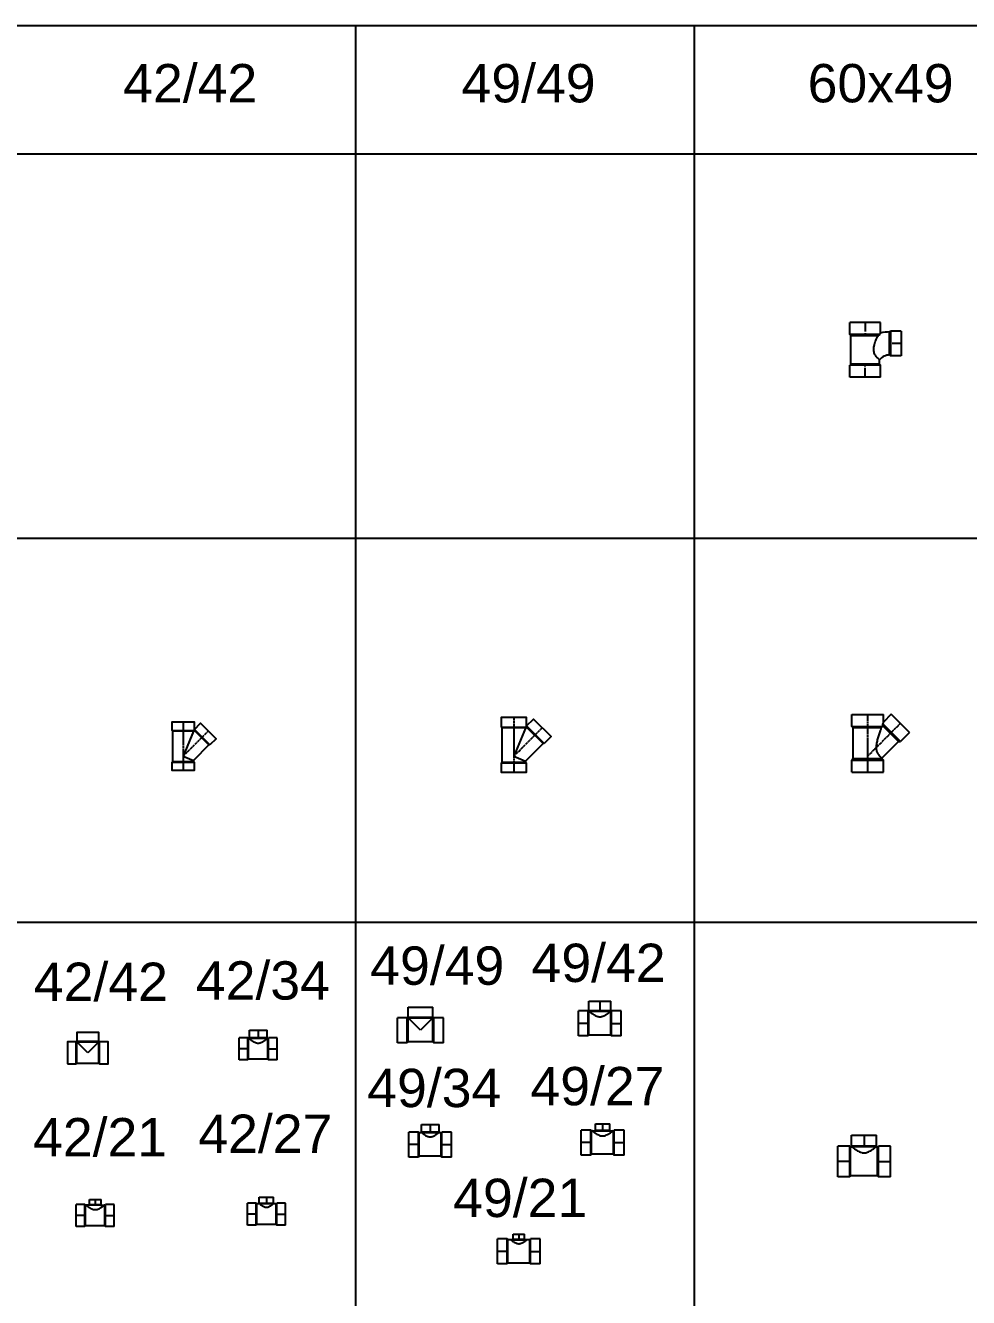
# Model space of a CAD drawing. Header units: millimetres. Extents: x 1218 to 72853, y -34712 to 16286.
# Drawn here: x 5601 to 7569, y 1019 to 3674 of the extents above; entities that cross this region are included whole.
import ezdxf
from ezdxf.enums import TextEntityAlignment as Align

# ---------------------------------------------------------------- set-up
doc = ezdxf.new("R2010")
doc.units = ezdxf.units.MM
doc.set_wipeout_variables(frame=1)
doc.linetypes.add('CENTER2', pattern=[28.575, 19.05, -3.175, 3.175, -3.175])
doc.styles.get("Standard").update_dxf_attribs({"font": 'arial.ttf'})

# ---------------------------------------------------------------- blocks, each defined once
blk = doc.blocks.new('TE CONG-D60x49 uPVC')
blk.add_wipeout([(-32, -70), (32, -70), (32, -45), (30, -43), (30, -34), (31.9, -32), (34.5, -29.6), (36.7, -28.1), (39.4, -26.6), (43, -25.2), (46.3, -24.4), (49.4, -24), (51, -24), (53, -26), (75, -26), (75, 26), (53, 26), (51, 24), (48.3, 24), (45, 23.8), (41.4, 23.4), (38.5, 23), (34.7, 22.2), (32, 21.5), (32, 44), (-32, 44), (-32, 19), (-30, 17), (-30, -43), (-32, -45)])
for p, q in [((-32, 19), (-32, 44)), ((32, 44), (-32, 44)), ((32, 21.6), (32, 44)), ((-30, 17), (-32, 19)), ((-30, -43), (-30, 17)), ((51, 24), (53, 26)), ((75, 26), (53, 26)), ((75, 26), (75, -26)), ((51, -24), (53, -26)), ((75, -26), (53, -26)), ((-30, -43), (-32, -45)), ((-32, -70), (-32, -45)), ((30, -43), (30, -34)), ((30, -43), (32, -45)), ((32, -70), (32, -45)), ((32, -70), (-32, -70))]:
    blk.add_line(p, q)
at = {"color": 8, "linetype": 'CENTER2'}
for p, q in [((0, 44), (0, 19)), ((75, 0), (53, 0)), ((0, -70), (0, -45))]:
    blk.add_line(p, q, dxfattribs=at)
at = {"color": 8}
for p, q in [((30.5, 19), (-32, 19)), ((-30, 17), (27.6, 17)), ((51, -24), (51, 24)), ((53, 26), (53, -26)), ((32, -45), (-32, -45)), ((30, -43), (-30, -43))]:
    blk.add_line(p, q, dxfattribs=at)
for radius, end in [(75, 104.6748), (27, 141.0576)]:
    blk.add_arc((51, -51), radius, 90, end)
for points, knots in [([(30, -34), (30, -34), (29.9, -34), (29.6, -33.7), (29.3, -33.5), (28.5, -32.8), (28, -32.4), (26.7, -31.3), (25.9, -30.6), (24.4, -29), (23.6, -28.1), (21.7, -25.6), (20.5, -23.7), (19.2, -20.3), (18.8, -19), (18.3, -16.6), (18.2, -15.4), (18, -12.9), (18, -11.5), (18.2, -8.6), (18.4, -7), (19, -3.4), (19.5, -1.4), (21.3, 4.3), (22.8, 7.8), (25.4, 13.1), (26.5, 15.1), (27.5, 16.8), (27.5, 16.9), (27.6, 17)], [-84.946944, -84.946944, -84.946944, -84.946944, -81.509662, -81.509662, -77.042261, -77.042261, -72.616423, -72.616423, -67.547442, -67.547442, -63.20861, -63.20861, -55.978613, -55.978613, -52.040695, -52.040695, -48.575405, -48.575405, -44.66018, -44.66018, -39.949574, -39.949574, -33.778459, -33.778459, -21.869246, -21.869246, -13.363893, -13.363893, -12.949694, -12.949694, -12.949694, -12.949694]), ([(27.6, 17), (27.6, 17), (27.6, 17), (28.6, 17.7), (29.6, 18.4), (30.5, 19)], [-6.009819, -6.009819, -6.009819, -6.009819, -5.99472, -5.99472, -1.963992, -1.963992, -1.963992, -1.963992]), ([(30.5, 19), (31, 19.8), (31.4, 20.5), (31.8, 21.2), (31.9, 21.3), (32, 21.5), (32, 21.5), (32, 21.6), (32, 21.6), (32, 21.6)], [-20.670751, -20.670751, -20.670751, -20.670751, -15.237227, -15.237227, -12.383366, -12.383366, -10.475724, -10.475724, -10.337866, -10.337866, -10.337866, -10.337866])]:
    blk.add_open_spline(points, degree=3, knots=knots, dxfattribs=at)
at = {"flags": 1}
for p in [(0, 19), (53, 0), (0, -45)]:
    blk.add_attdef('AMC', p, '', height=0.5, dxfattribs=at)
blk = doc.blocks.new('Y-D60x49 uPVC')
for p, q in [((-33, 62), (-33, 87)), ((-33, 87), (33, 87)), ((49.5, 87.7), (33, 71.2)), ((33, 71.2), (33, 87)), ((87.7, 49.5), (49.5, 87.7)), ((-30, 59), (-33, 62)), ((-30, -5), (-30, 59)), ((64.3, 30.4), (30, -3.9)), ((64.3, 30.4), (68.6, 30.4)), ((87.7, 49.5), (68.6, 30.4)), ((-30, -5), (-33, -8)), ((-33, -33), (-33, -8)), ((30, -5), (30, -3.9)), ((30, -5), (33, -8)), ((33, -33), (33, -8)), ((-33, -33), (33, -33))]:
    blk.add_line(p, q)
at = {"color": 8}
for p, q in [((-33, 62), (31.3, 62)), ((28.2, 59), (-30, 59)), ((68.6, 30.4), (31.6, 67.4)), ((64.3, 30.4), (31.7, 63.1)), ((-33, -8), (0, -8)), ((-30, -5), (0, -5)), ((0, -5), (30, -5)), ((0, -8), (33, -8))]:
    blk.add_line(p, q, dxfattribs=at)
at = {"color": 8, "linetype": 'CENTER2', "ltscale": 0.25}
blk.add_line((68.6, 68.6), (0, 0), dxfattribs=at)
blk.add_lwpolyline([(0, 87), (0, -33)], dxfattribs=at)
at = {"color": 8}
for points, knots in [([(28.2, 59), (28.1, 58.6), (27.9, 58.1), (27.5, 56.9), (27.2, 56.1), (26.6, 54.4), (26.4, 53.6), (25.7, 51.5), (25.2, 50.2), (24.3, 47.5), (23.9, 46.1), (23, 43.1), (22.5, 41.7), (21.7, 38.7), (21.3, 37.3), (20.5, 34.6), (20.2, 33.1), (19.5, 30.2), (19.2, 28.6), (18.6, 25.6), (18.4, 24), (18.1, 20.9), (18, 19.4), (18, 18)], [142.388134, 142.388134, 142.388134, 142.388134, 144.115014, 144.115014, 147.060323, 147.060323, 150.005631, 150.005631, 154.453957, 154.453957, 158.902284, 158.902284, 163.350611, 163.350611, 167.798938, 167.798938, 172.137, 172.137, 176.475062, 176.475062, 180.813125, 180.813125, 185.151187, 185.151187, 185.151187, 185.151187]), ([(18, 18), (18, 17.2), (18, 16.3), (18.2, 14.6), (18.3, 13.8), (18.6, 12.1), (18.7, 11.3), (19.2, 9.7), (19.5, 8.9), (20.1, 7.4), (20.5, 6.7), (21.2, 5.3), (21.6, 4.7), (22.5, 3.5), (22.9, 2.9), (23.7, 1.9), (24.1, 1.4), (24.9, 0.5), (25.3, 0.2), (26, -0.6), (26.4, -0.9), (27.1, -1.5), (27.4, -1.8), (28, -2.3), (28.3, -2.5), (28.7, -3), (29, -3.1), (29.3, -3.4), (29.5, -3.6), (29.8, -3.8), (29.8, -3.8), (30, -3.9), (30, -3.9), (30, -3.9)], [0, 0, 0, 0, 2.488137, 2.488137, 4.976274, 4.976274, 7.46441, 7.46441, 9.952547, 9.952547, 12.440684, 12.440684, 14.928821, 14.928821, 17.416958, 17.416958, 19.905095, 19.905095, 22.217903, 22.217903, 24.530711, 24.530711, 26.84352, 26.84352, 29.156328, 29.156328, 31.469137, 31.469137, 33.781945, 33.781945, 36.094753, 36.094753, 38.407562, 38.407562, 38.407562, 38.407562])]:
    blk.add_open_spline(points, degree=3, knots=knots, dxfattribs=at)
for points, knots in [([(31.3, 62), (30.8, 61.5), (30.3, 61), (29.3, 60), (28.7, 59.5), (28.2, 59)], [1.390476, 1.390476, 1.390476, 1.390476, 3.380641, 3.380641, 5.365782, 5.365782, 5.365782, 5.365782]), ([(33, 71.2), (33, 71.2), (32.9, 70.9), (32.5, 69.8), (32.2, 69.1), (31.8, 67.9), (31.7, 67.7), (31.6, 67.4)], [18.426771, 18.426771, 18.426771, 18.426771, 23.033464, 23.033464, 27.640157, 27.640157, 28.919199, 28.919199, 28.919199, 28.919199]), ([(31.7, 63.1), (31.7, 63.8), (31.7, 64.6), (31.6, 66), (31.6, 66.7), (31.6, 67.4)], [3.670309, 3.670309, 3.670309, 3.670309, 5.752423, 5.752423, 7.624422, 7.624422, 7.624422, 7.624422])]:
    blk.add_open_spline(points, degree=3, knots=knots)
blk.add_open_spline([(31.7, 63.1), (31.6, 62.7), (31.5, 62.4), (31.3, 62)], degree=3)
at = {"flags": 1}
for p in [(0, 62), (49.5, 49.5), (0, -8)]:
    blk.add_attdef('AMC', p, '', height=0.5, dxfattribs=at)
blk = doc.blocks.new('TE-D60x49 uPVC')
for p, q in [((-26, 33), (-26, 55)), ((-26, 55), (26, 55)), ((26, 33), (26, 55)), ((-30, 32), (-55, 32)), ((-55, -32), (-55, 32)), ((-28, 30), (-30, 32)), ((-24, 30), (-28, 30)), ((-24, 31), (-26, 33)), ((-24, 30), (-24, 31)), ((24, 31), (26, 33)), ((24, 30), (24, 31)), ((28, 30), (24, 30)), ((28, 30), (30, 32)), ((55, 32), (30, 32)), ((55, -32), (55, 32)), ((-30, -32), (-55, -32)), ((-28, -30), (-30, -32)), ((28, -30), (-28, -30)), ((28, -30), (30, -32)), ((55, -32), (30, -32))]:
    blk.add_line(p, q)
at = {"color": 8}
for p, q in [((0, 55), (0, 33)), ((-30, -32), (-30, 32)), ((-28, -30), (-28, 30)), ((-26, 33), (26, 33)), ((-24, 31), (24, 31)), ((28, -30), (28, 30)), ((30, -32), (30, 32)), ((-30, 0), (-55, 0)), ((30, 0), (55, 0))]:
    blk.add_line(p, q, dxfattribs=at)
blk.add_open_spline([(-24, 30), (-24, 30), (-24, 30), (-23.8, 29.8), (-23.7, 29.7), (-23.4, 29.5), (-23.2, 29.3), (-22.7, 28.9), (-22.4, 28.7), (-21.8, 28.2), (-21.4, 28), (-20.7, 27.4), (-20.3, 27.1), (-18.9, 26.1), (-18, 25.4), (-16.4, 24.4), (-15.9, 24), (-14.7, 23.3), (-14.1, 22.9), (-12.2, 21.7), (-10.8, 21), (-7.9, 19.6), (-6.4, 19), (-4.1, 18.4), (-3.3, 18.3), (-1.6, 18.1), (-0.8, 18), (0.8, 18), (1.6, 18.1), (3.3, 18.3), (4.1, 18.4), (6.4, 19), (7.9, 19.6), (10.8, 21), (12.2, 21.7), (14.1, 22.9), (14.7, 23.3), (15.9, 24), (16.4, 24.4), (18, 25.4), (18.9, 26.1), (20.3, 27.1), (20.7, 27.4), (21.4, 28), (21.8, 28.2), (22.4, 28.7), (22.7, 28.9), (23.2, 29.3), (23.4, 29.5), (23.7, 29.7), (23.8, 29.8), (24, 30), (24, 30), (24, 30)], degree=3, knots=[38.761789, 38.761789, 38.761789, 38.761789, 41.146132, 41.146132, 43.530475, 43.530475, 45.914818, 45.914818, 48.299161, 48.299161, 50.683504, 50.683504, 53.067847, 53.067847, 57.836533, 57.836533, 60.297414, 60.297414, 62.758294, 62.758294, 67.680056, 67.680056, 72.601817, 72.601817, 75.062698, 75.062698, 77.523578, 77.523578, 79.984459, 79.984459, 82.44534, 82.44534, 87.367101, 87.367101, 92.288863, 92.288863, 94.749743, 94.749743, 97.210624, 97.210624, 101.97931, 101.97931, 104.363653, 104.363653, 106.747996, 106.747996, 109.132339, 109.132339, 111.516682, 111.516682, 113.901025, 113.901025, 116.285368, 116.285368, 116.285368, 116.285368], dxfattribs=at)
at = {"flags": 1}
for p in [(0, 33), (-30, 0), (30, 0)]:
    blk.add_attdef('AMC', p, '', height=0.5, dxfattribs=at)
blk = doc.blocks.new('Y-D42x42 uPVC')
at = {"color": 8}
for p, q in [((-12.2, 23), (-12.2, -23)), ((-10.8, 21.6), (-10.8, -21.6)), ((0, 0), (-8.9, -21.6)), ((52.1, -21.6), (0, 0)), ((52.5, -21.6), (52.5, 21.6)), ((53.9, 23), (53.9, -23)), ((53.9, -23.4), (23.4, -53.9)), ((55.9, -23.4), (23.4, -55.9))]:
    blk.add_line(p, q, dxfattribs=at)
at = {"color": 8, "linetype": 'CENTER2', "ltscale": 0.25}
blk.add_line((0, 0), (52.3, -52.3), dxfattribs=at)
blk.add_lwpolyline([(23.4, -55.9), (23.4, -53.9), (-8.9, -21.6), (-10.8, -21.6), (-12.2, -23), (-30.2, -23), (-30.2, 23), (-12.2, 23), (-10.8, 21.6), (52.5, 21.6), (53.9, 23), (71.9, 23), (71.9, -23), (53.9, -23), (52.5, -21.6), (52.1, -21.6), (53.9, -23.4), (55.9, -23.4), (68.6, -36.1), (36.1, -68.6)], close=True)
blk.add_lwpolyline([(71.9, 0), (-30.2, 0)], dxfattribs=at)
at = {"flags": 1}
for p in [(-12.2, 0), (53.9, 0), (39.6, -39.6)]:
    blk.add_attdef('AMC', p, '', height=0.5, dxfattribs=at)
blk = doc.blocks.new('Y-D49x49 uPVC')
at = {"color": 8}
for p, q in [((-26, 60.9), (26, 60.9)), ((24.4, 59.3), (-24.4, 59.3)), ((24.4, 58.8), (0, 0)), ((26.4, 63.2), (63.2, 26.4)), ((26.4, 60.9), (60.9, 26.4)), ((0, 0), (24.4, -10.1)), ((-26, -13.8), (26, -13.8)), ((-24.4, -12.2), (24.4, -12.2))]:
    blk.add_line(p, q, dxfattribs=at)
at = {"color": 8, "linetype": 'CENTER2', "ltscale": 0.25}
blk.add_line((0, 0), (59.2, 59.2), dxfattribs=at)
blk.add_lwpolyline([(63.2, 26.4), (60.9, 26.4), (24.4, -10.1), (24.4, -12.2), (26, -13.8), (26, -34.1), (-26, -34.1), (-26, -13.8), (-24.4, -12.2), (-24.4, 59.3), (-26, 60.9), (-26, 81.2), (26, 81.2), (26, 60.9), (24.4, 59.3), (24.4, 58.8), (26.4, 60.9), (26.4, 63.2), (40.8, 77.6), (77.6, 40.8)], close=True)
blk.add_lwpolyline([(0, 81.2), (0, -34.1)], dxfattribs=at)
at = {"flags": 1}
for p in [(0, 60.9), (44.8, 44.8), (0, -13.8)]:
    blk.add_attdef('AMC', p, '', height=0.5, dxfattribs=at)
blk = doc.blocks.new('TE-D42x42 uPVC')
at = {"color": 8}
for p, q in [((-24.4375, -23), (-24.4375, 23)), ((-23, 24.4375), (23, 24.4375)), ((-23, -21.5625), (-23, 21.5625)), ((-21.5625, 23), (21.5625, 23)), ((0, 0), (-21.5625, 21.5625)), ((21.5625, 21.5625), (0, 0)), ((23, -21.5625), (23, 21.5625)), ((24.4375, -23), (24.4375, 23))]:
    blk.add_line(p, q, dxfattribs=at)
blk.add_lwpolyline([(-42.40625, -23), (-24.4375, -23), (-23, -21.5625), (23, -21.5625), (24.4375, -23), (42.40625, -23), (42.40625, 23), (24.4375, 23), (23, 21.5625), (21.5625, 21.5625), (21.5625, 23), (23, 24.4375), (23, 42.40625), (-23, 42.40625), (-23, 24.4375), (-21.5625, 23), (-21.5625, 21.5625), (-23, 21.5625), (-24.4375, 23), (-42.40625, 23)], close=True)
at = {"flags": 1}
for p in [(-24.4375, 0), (0, 24.4375), (24.4375, 0)]:
    blk.add_attdef('AMC', p, '', height=0.5, dxfattribs=at)
blk = doc.blocks.new('TE-D49x49 uPVC')
for p, q in [((-26, 47.9375), (26, 47.9375)), ((-26, 27.625), (-26, 47.9375)), ((-24.375, 26), (-26, 27.625)), ((24.375, 26), (26, 27.625)), ((26, 27.625), (26, 47.9375)), ((-47.9375, -26), (-47.9375, 26)), ((-27.625, 26), (-47.9375, 26)), ((-26, 24.375), (-27.625, 26)), ((-24.375, 24.375), (-26, 24.375)), ((-24.375, 24.375), (-24.375, 26)), ((24.375, 24.375), (24.375, 26)), ((26, 24.375), (24.375, 24.375)), ((26, 24.375), (27.625, 26)), ((47.9375, 26), (27.625, 26)), ((47.9375, -26), (47.9375, 26)), ((-27.625, -26), (-47.9375, -26)), ((-26, -24.375), (-27.625, -26)), ((26, -24.375), (-26, -24.375)), ((26, -24.375), (27.625, -26)), ((47.9375, -26), (27.625, -26))]:
    blk.add_line(p, q)
at = {"color": 8}
for p, q in [((-26, 27.625), (26, 27.625)), ((-27.625, -26), (-27.625, 26)), ((-26, -24.375), (-26, 24.375)), ((-24.375, 26), (24.375, 26)), ((0, 0), (-24.375, 24.375)), ((24.375, 24.375), (0, 0)), ((26, -24.375), (26, 24.375)), ((27.625, -26), (27.625, 26))]:
    blk.add_line(p, q, dxfattribs=at)
at = {"flags": 1}
for p in [(0, 27.625), (-27.625, 0), (27.625, 0)]:
    blk.add_attdef('AMC', p, '', height=0.5, dxfattribs=at)
blk = doc.blocks.new('TE-D42x27 uPVC')
for p, q in [((-15, 23.4), (-15, 36)), ((-15, 36), (15, 36)), ((15, 23.4), (15, 36)), ((-21.6, 23), (-39.5, 23)), ((-39.5, -23), (-39.5, 23)), ((-20.1, 21.6), (-21.6, 23)), ((-13.8, 21.6), (-20.1, 21.6)), ((-13.8, 22.2), (-15, 23.4)), ((-13.8, 21.6), (-13.8, 22.2)), ((13.8, 22.2), (15, 23.4)), ((13.8, 21.6), (13.8, 22.2)), ((20.1, 21.6), (13.8, 21.6)), ((20.1, 21.6), (21.6, 23)), ((39.5, 23), (21.6, 23)), ((39.5, -23), (39.5, 23)), ((-21.6, -23), (-39.5, -23)), ((-20.1, -21.6), (-21.6, -23)), ((20.1, -21.6), (-20.1, -21.6)), ((20.1, -21.6), (21.6, -23)), ((39.5, -23), (21.6, -23))]:
    blk.add_line(p, q)
at = {"color": 8}
for p, q in [((0, 36), (0, 23.4)), ((-21.6, 0), (-39.5, 0)), ((-21.6, -23), (-21.6, 23)), ((-20.1, -21.6), (-20.1, 21.6)), ((-15, 23.4), (15, 23.4)), ((-13.8, 22.2), (13.8, 22.2)), ((20.1, -21.6), (20.1, 21.6)), ((21.6, -23), (21.6, 23)), ((21.6, 0), (39.5, 0))]:
    blk.add_line(p, q, dxfattribs=at)
blk.add_open_spline([(-13.8, 21.6), (-13.8, 21.6), (-13.8, 21.5), (-13.7, 21.5), (-13.7, 21.4), (-13.5, 21.3), (-13.4, 21.2), (-13.1, 21), (-12.9, 20.8), (-12.6, 20.5), (-12.4, 20.4), (-11.9, 20.1), (-11.7, 19.9), (-10.9, 19.3), (-10.4, 18.9), (-9.5, 18.3), (-9.2, 18.1), (-8.5, 17.7), (-8.1, 17.5), (-7, 16.8), (-6.3, 16.4), (-4.6, 15.6), (-3.7, 15.2), (-2.3, 14.9), (-1.9, 14.8), (-0.9, 14.7), (-0.5, 14.6), (0.5, 14.6), (0.9, 14.7), (1.9, 14.8), (2.3, 14.9), (3.7, 15.2), (4.6, 15.6), (6.3, 16.4), (7, 16.8), (8.1, 17.5), (8.5, 17.7), (9.2, 18.1), (9.5, 18.3), (10.4, 18.9), (10.9, 19.3), (11.7, 19.9), (11.9, 20.1), (12.4, 20.4), (12.6, 20.5), (12.9, 20.8), (13.1, 21), (13.4, 21.2), (13.5, 21.3), (13.7, 21.4), (13.7, 21.5), (13.8, 21.5), (13.8, 21.6), (13.8, 21.6)], degree=3, knots=[38.761789, 38.761789, 38.761789, 38.761789, 41.146132, 41.146132, 43.530475, 43.530475, 45.914818, 45.914818, 48.299161, 48.299161, 50.683504, 50.683504, 53.067847, 53.067847, 57.836533, 57.836533, 60.297414, 60.297414, 62.758294, 62.758294, 67.680056, 67.680056, 72.601817, 72.601817, 75.062698, 75.062698, 77.523578, 77.523578, 79.984459, 79.984459, 82.44534, 82.44534, 87.367101, 87.367101, 92.288863, 92.288863, 94.749743, 94.749743, 97.210624, 97.210624, 101.97931, 101.97931, 104.363653, 104.363653, 106.747996, 106.747996, 109.132339, 109.132339, 111.516682, 111.516682, 113.901025, 113.901025, 116.285368, 116.285368, 116.285368, 116.285368], dxfattribs=at)
at = {"flags": 1}
for p in [(-21.6, 0), (0, 23.4), (21.6, 0)]:
    blk.add_attdef('AMC', p, '', height=0.5, dxfattribs=at)
blk = doc.blocks.new('TE-D42x34 uPVC')
for p, q in [((-18.4, 23.8), (-18.4, 39.3)), ((-18.4, 39.3), (18.4, 39.3)), ((18.4, 23.8), (18.4, 39.3)), ((-21.6, 23), (-39.5, 23)), ((-39.5, -23), (-39.5, 23)), ((-20.1, 21.6), (-21.6, 23)), ((-17, 21.6), (-20.1, 21.6)), ((-17, 22.3), (-18.4, 23.8)), ((-17, 21.6), (-17, 22.3)), ((17, 22.3), (18.4, 23.8)), ((17, 21.6), (17, 22.3)), ((20.1, 21.6), (17, 21.6)), ((20.1, 21.6), (21.6, 23)), ((39.5, 23), (21.6, 23)), ((39.5, -23), (39.5, 23)), ((-21.6, -23), (-39.5, -23)), ((-20.1, -21.6), (-21.6, -23)), ((20.1, -21.6), (-20.1, -21.6)), ((20.1, -21.6), (21.6, -23)), ((39.5, -23), (21.6, -23))]:
    blk.add_line(p, q)
at = {"color": 8}
for p, q in [((0, 39.3), (0, 23.8)), ((-21.6, 0), (-39.5, 0)), ((-21.6, -23), (-21.6, 23)), ((-20.1, -21.6), (-20.1, 21.6)), ((-18.4, 23.8), (18.4, 23.8)), ((-17, 22.3), (17, 22.3)), ((20.1, -21.6), (20.1, 21.6)), ((21.6, -23), (21.6, 23)), ((21.6, 0), (39.5, 0))]:
    blk.add_line(p, q, dxfattribs=at)
blk.add_open_spline([(-18.8, 21.6), (-18.8, 21.6), (-18.8, 21.5), (-18.6, 21.4), (-18.5, 21.4), (-18.3, 21.2), (-18.1, 21), (-17.7, 20.7), (-17.5, 20.6), (-17, 20.2), (-16.8, 20), (-16.2, 19.5), (-15.8, 19.3), (-14.8, 18.5), (-14.1, 18), (-12.9, 17.2), (-12.4, 16.9), (-11.5, 16.3), (-11, 16), (-9.6, 15.1), (-8.5, 14.5), (-6.2, 13.4), (-5, 13), (-3.2, 12.5), (-2.5, 12.4), (-1.3, 12.2), (-0.6, 12.2), (0.6, 12.2), (1.3, 12.2), (2.5, 12.4), (3.2, 12.5), (5, 13), (6.2, 13.4), (8.5, 14.5), (9.6, 15.1), (11, 16), (11.5, 16.3), (12.4, 16.9), (12.9, 17.2), (14.1, 18), (14.8, 18.5), (15.8, 19.3), (16.2, 19.5), (16.8, 20), (17, 20.2), (17.5, 20.6), (17.7, 20.7), (18.1, 21), (18.3, 21.2), (18.5, 21.4), (18.6, 21.4), (18.8, 21.5), (18.8, 21.6), (18.8, 21.6)], degree=3, knots=[38.761789, 38.761789, 38.761789, 38.761789, 41.146132, 41.146132, 43.530475, 43.530475, 45.914818, 45.914818, 48.299161, 48.299161, 50.683504, 50.683504, 53.067847, 53.067847, 57.836533, 57.836533, 60.297414, 60.297414, 62.758294, 62.758294, 67.680056, 67.680056, 72.601817, 72.601817, 75.062698, 75.062698, 77.523578, 77.523578, 79.984459, 79.984459, 82.44534, 82.44534, 87.367101, 87.367101, 92.288863, 92.288863, 94.749743, 94.749743, 97.210624, 97.210624, 101.97931, 101.97931, 104.363653, 104.363653, 106.747996, 106.747996, 109.132339, 109.132339, 111.516682, 111.516682, 113.901025, 113.901025, 116.285368, 116.285368, 116.285368, 116.285368], dxfattribs=at)
at = {"flags": 1}
for p in [(-21.6, 0), (0, 23.8), (21.6, 0)]:
    blk.add_attdef('AMC', p, '', height=0.5, dxfattribs=at)
blk = doc.blocks.new('TE-D49x34 uPVC')
for p, q in [((-18.4, 26.7), (-18.4, 42.2)), ((-18.4, 42.2), (18.4, 42.2)), ((-17, 25.3), (-18.4, 26.7)), ((17, 25.3), (18.4, 26.7)), ((18.4, 26.7), (18.4, 42.2)), ((-24.4, 26), (-44.7, 26)), ((-44.7, -26), (-44.7, 26)), ((-22.8, 24.4), (-24.4, 26)), ((-16.8, 24.4), (-22.8, 24.4)), ((-17, 24.6), (-17, 25.3)), ((22.8, 24.4), (16.8, 24.4)), ((17, 24.6), (17, 25.3)), ((22.8, 24.4), (24.4, 26)), ((44.7, 26), (24.4, 26)), ((44.7, -26), (44.7, 26)), ((-24.4, -26), (-44.7, -26)), ((-22.8, -24.4), (-24.4, -26)), ((22.8, -24.4), (-22.8, -24.4)), ((22.8, -24.4), (24.4, -26)), ((44.7, -26), (24.4, -26))]:
    blk.add_line(p, q)
at = {"color": 8}
for p, q in [((-18.4, 26.7), (18.4, 26.7)), ((0, 42.2), (0, 26.7)), ((-24.4, 0), (-44.7, 0)), ((-24.4, -26), (-24.4, 26)), ((-22.8, -24.4), (-22.8, 24.4)), ((-17, 25.3), (17, 25.3)), ((22.8, -24.4), (22.8, 24.4)), ((24.4, -26), (24.4, 26)), ((24.4, 0), (44.7, 0))]:
    blk.add_line(p, q, dxfattribs=at)
blk.add_open_spline([(-17, 24.6), (-17, 24.6), (-17, 24.5), (-16.8, 24.4), (-16.8, 24.4), (-16.5, 24.2), (-16.4, 24.1), (-16, 23.8), (-15.8, 23.7), (-15.4, 23.3), (-15.2, 23.1), (-14.6, 22.7), (-14.3, 22.5), (-13.4, 21.8), (-12.7, 21.3), (-11.6, 20.6), (-11.2, 20.3), (-10.4, 19.8), (-10, 19.5), (-8.6, 18.7), (-7.7, 18.2), (-5.6, 17.2), (-4.5, 16.8), (-2.9, 16.4), (-2.3, 16.3), (-1.2, 16.1), (-0.6, 16.1), (0.6, 16.1), (1.2, 16.1), (2.3, 16.3), (2.9, 16.4), (4.5, 16.8), (5.6, 17.2), (7.7, 18.2), (8.6, 18.7), (10, 19.5), (10.4, 19.8), (11.2, 20.3), (11.6, 20.6), (12.7, 21.3), (13.4, 21.8), (14.3, 22.5), (14.6, 22.7), (15.2, 23.1), (15.4, 23.3), (15.8, 23.7), (16, 23.8), (16.4, 24.1), (16.5, 24.2), (16.8, 24.4), (16.8, 24.4), (17, 24.5), (17, 24.6), (17, 24.6)], degree=3, knots=[38.761789, 38.761789, 38.761789, 38.761789, 41.146132, 41.146132, 43.530475, 43.530475, 45.914818, 45.914818, 48.299161, 48.299161, 50.683504, 50.683504, 53.067847, 53.067847, 57.836533, 57.836533, 60.297414, 60.297414, 62.758294, 62.758294, 67.680056, 67.680056, 72.601817, 72.601817, 75.062698, 75.062698, 77.523578, 77.523578, 79.984459, 79.984459, 82.44534, 82.44534, 87.367101, 87.367101, 92.288863, 92.288863, 94.749743, 94.749743, 97.210624, 97.210624, 101.97931, 101.97931, 104.363653, 104.363653, 106.747996, 106.747996, 109.132339, 109.132339, 111.516682, 111.516682, 113.901025, 113.901025, 116.285368, 116.285368, 116.285368, 116.285368], dxfattribs=at)
at = {"flags": 1}
for p in [(0, 26.7), (-24.4, 0), (24.4, 0)]:
    blk.add_attdef('AMC', p, '', height=0.5, dxfattribs=at)
blk = doc.blocks.new('TE-D49x42 uPVC')
for p, q in [((-23, 27), (-23, 46.5)), ((-23, 46.5), (23, 46.5)), ((-21.2, 25.3), (-23, 27)), ((21.2, 25.3), (23, 27)), ((23, 27), (23, 46.5)), ((-24.4, 26), (-44.7, 26)), ((-44.7, -26), (-44.7, 26)), ((-22.8, 24.4), (-24.4, 26)), ((-21.2, 24.4), (-22.8, 24.4)), ((-21.2, 24.4), (-21.2, 25.3)), ((21.2, 24.4), (21.2, 25.3)), ((22.8, 24.4), (21.2, 24.4)), ((22.8, 24.4), (24.4, 26)), ((44.7, 26), (24.4, 26)), ((44.7, -26), (44.7, 26)), ((-24.4, -26), (-44.7, -26)), ((-22.8, -24.4), (-24.4, -26)), ((22.8, -24.4), (-22.8, -24.4)), ((22.8, -24.4), (24.4, -26)), ((44.7, -26), (24.4, -26))]:
    blk.add_line(p, q)
at = {"color": 8}
for p, q in [((-23, 27), (23, 27)), ((0, 46.5), (0, 27)), ((-24.4, 0), (-44.7, 0)), ((-24.4, -26), (-24.4, 26)), ((-22.8, -24.4), (-22.8, 24.4)), ((-21.2, 25.3), (21.2, 25.3)), ((22.8, -24.4), (22.8, 24.4)), ((24.4, -26), (24.4, 26)), ((24.4, 0), (44.7, 0))]:
    blk.add_line(p, q, dxfattribs=at)
blk.add_open_spline([(-21.2, 24.4), (-21.2, 24.4), (-21.2, 24.3), (-21.1, 24.2), (-20.9, 24.1), (-20.7, 23.9), (-20.5, 23.8), (-20.1, 23.4), (-19.8, 23.3), (-19.3, 22.8), (-18.9, 22.6), (-18.3, 22.1), (-17.9, 21.8), (-16.8, 21), (-15.9, 20.3), (-14.6, 19.4), (-14.1, 19.1), (-13, 18.4), (-12.5, 18.1), (-10.8, 17.1), (-9.6, 16.4), (-7, 15.2), (-5.7, 14.7), (-3.6, 14.1), (-2.9, 14), (-1.4, 13.8), (-0.7, 13.8), (0.7, 13.8), (1.4, 13.8), (2.9, 14), (3.6, 14.1), (5.7, 14.7), (7, 15.2), (9.6, 16.4), (10.8, 17.1), (12.5, 18.1), (13, 18.4), (14.1, 19.1), (14.6, 19.4), (15.9, 20.3), (16.8, 21), (17.9, 21.8), (18.3, 22.1), (18.9, 22.6), (19.3, 22.8), (19.8, 23.3), (20.1, 23.4), (20.5, 23.8), (20.7, 23.9), (20.9, 24.1), (21.1, 24.2), (21.2, 24.3), (21.2, 24.4), (21.2, 24.4)], degree=3, knots=[38.761789, 38.761789, 38.761789, 38.761789, 41.146132, 41.146132, 43.530475, 43.530475, 45.914818, 45.914818, 48.299161, 48.299161, 50.683504, 50.683504, 53.067847, 53.067847, 57.836533, 57.836533, 60.297414, 60.297414, 62.758294, 62.758294, 67.680056, 67.680056, 72.601817, 72.601817, 75.062698, 75.062698, 77.523578, 77.523578, 79.984459, 79.984459, 82.44534, 82.44534, 87.367101, 87.367101, 92.288863, 92.288863, 94.749743, 94.749743, 97.210624, 97.210624, 101.97931, 101.97931, 104.363653, 104.363653, 106.747996, 106.747996, 109.132339, 109.132339, 111.516682, 111.516682, 113.901025, 113.901025, 116.285368, 116.285368, 116.285368, 116.285368], dxfattribs=at)
at = {"flags": 1}
for p in [(0, 27), (-24.4, 0), (24.4, 0)]:
    blk.add_attdef('AMC', p, '', height=0.5, dxfattribs=at)
blk = doc.blocks.new('TE-D42x21 uPVC')
for p, q in [((-12, 23.3), (-12, 33.4)), ((-12, 33.4), (12, 33.4)), ((12, 23.3), (12, 33.4)), ((-21.6, 23), (-39.5, 23)), ((-39.5, -23), (-39.5, 23)), ((-20.1, 21.6), (-21.6, 23)), ((-11.1, 21.8), (-20.4, 21.8)), ((-18.8, 21.6), (-20.1, 21.6)), ((-11.1, 22.3), (-12, 23.3)), ((-11.1, 21.8), (-11.1, 22.3)), ((11.1, 22.3), (12, 23.2)), ((11.1, 21.8), (11.1, 22.3)), ((11.1, 21.8), (20.4, 21.8)), ((20.1, 21.6), (18.8, 21.6)), ((18.8, 21.6), (20.1, 21.6)), ((20.1, 21.6), (21.6, 23)), ((20.1, 21.6), (21.6, 23)), ((39.5, 23), (21.6, 23)), ((39.5, -23), (39.5, 23)), ((-21.6, -23), (-39.5, -23)), ((-20.1, -21.6), (-21.6, -23)), ((20.1, -21.6), (-20.1, -21.6)), ((20.1, -21.6), (21.6, -23)), ((39.5, -23), (21.6, -23))]:
    blk.add_line(p, q)
at = {"color": 8}
for p, q in [((0, 33.4), (0, 23.3)), ((-21.6, 0), (-39.5, 0)), ((-21.6, -23), (-21.6, 23)), ((-20.1, -21.6), (-20.1, 21.6)), ((-12, 23.3), (12, 23.3)), ((-11.1, 22.3), (11.1, 22.3)), ((20.1, -21.6), (20.1, 21.6)), ((21.6, -23), (21.6, 23)), ((21.6, 0), (39.5, 0))]:
    blk.add_line(p, q, dxfattribs=at)
blk.add_open_spline([(-18.8, 21.6), (-18.8, 21.6), (-18.8, 21.5), (-18.6, 21.4), (-18.5, 21.4), (-18.3, 21.2), (-18.1, 21), (-17.7, 20.7), (-17.5, 20.6), (-17, 20.2), (-16.8, 20), (-16.2, 19.5), (-15.8, 19.3), (-14.8, 18.5), (-14.1, 18), (-12.9, 17.2), (-12.4, 16.9), (-11.5, 16.3), (-11, 16), (-9.6, 15.1), (-8.5, 14.5), (-6.2, 13.4), (-5, 13), (-3.2, 12.5), (-2.5, 12.4), (-1.3, 12.2), (-0.6, 12.2), (0.6, 12.2), (1.3, 12.2), (2.5, 12.4), (3.2, 12.5), (5, 13), (6.2, 13.4), (8.5, 14.5), (9.6, 15.1), (11, 16), (11.5, 16.3), (12.4, 16.9), (12.9, 17.2), (14.1, 18), (14.8, 18.5), (15.8, 19.3), (16.2, 19.5), (16.8, 20), (17, 20.2), (17.5, 20.6), (17.7, 20.7), (18.1, 21), (18.3, 21.2), (18.5, 21.4), (18.6, 21.4), (18.8, 21.5), (18.8, 21.6), (18.8, 21.6)], degree=3, knots=[38.761789, 38.761789, 38.761789, 38.761789, 41.146132, 41.146132, 43.530475, 43.530475, 45.914818, 45.914818, 48.299161, 48.299161, 50.683504, 50.683504, 53.067847, 53.067847, 57.836533, 57.836533, 60.297414, 60.297414, 62.758294, 62.758294, 67.680056, 67.680056, 72.601817, 72.601817, 75.062698, 75.062698, 77.523578, 77.523578, 79.984459, 79.984459, 82.44534, 82.44534, 87.367101, 87.367101, 92.288863, 92.288863, 94.749743, 94.749743, 97.210624, 97.210624, 101.97931, 101.97931, 104.363653, 104.363653, 106.747996, 106.747996, 109.132339, 109.132339, 111.516682, 111.516682, 113.901025, 113.901025, 116.285368, 116.285368, 116.285368, 116.285368], dxfattribs=at)
at = {"flags": 1}
for p in [(-21.6, 0), (0, 23.3), (21.6, 0)]:
    blk.add_attdef('AMC', p, '', height=0.5, dxfattribs=at)
blk = doc.blocks.new('TE-D49x21 uPVC')
for p, q in [((-12, 25.8), (-12, 35.9)), ((-12, 35.9), (12, 35.9)), ((12, 25.8), (12, 35.9)), ((-24.4, 26), (-44.7, 26)), ((-44.7, -26), (-44.7, 26)), ((-22.8, 24.4), (-24.4, 26)), ((-11.1, 24.4), (-22.8, 24.4)), ((-11.1, 24.9), (-12, 25.8)), ((-11.1, 24.4), (-11.1, 24.9)), ((11.1, 24.9), (12, 25.7)), ((11.1, 24.4), (11.1, 24.9)), ((22.7, 24.4), (11.1, 24.3)), ((22.7, 24.4), (24.3, 26)), ((44.6, 26), (24.3, 26)), ((44.6, -26), (44.6, 26)), ((-24.4, -26), (-44.7, -26)), ((-22.8, -24.4), (-24.4, -26)), ((22.7, -24.4), (-22.8, -24.4)), ((22.7, -24.4), (24.3, -26)), ((44.6, -26), (24.3, -26))]:
    blk.add_line(p, q)
at = {"color": 8}
for p, q in [((0, 35.9), (0, 25.8)), ((-24.4, 0), (-44.7, 0)), ((-24.4, -26), (-24.4, 26)), ((-22.8, -24.4), (-22.8, 24.4)), ((-12, 25.8), (12, 25.8)), ((-11.1, 24.3), (11.1, 24.3)), ((22.7, -24.4), (22.7, 24.4)), ((24.3, -26), (24.3, 26)), ((24.3, 0), (44.6, 0))]:
    blk.add_line(p, q, dxfattribs=at)
blk.add_open_spline([(-16.8, 24.4), (-16.8, 24.3), (-16.7, 24.3), (-16.6, 24.2), (-16.4, 24.1), (-16.1, 23.8), (-15.9, 23.7), (-15.4, 23.3), (-15.2, 23.1), (-14.7, 22.7), (-14.4, 22.5), (-13.4, 21.8), (-12.8, 21.3), (-11.7, 20.6), (-11.3, 20.3), (-10.5, 19.8), (-10, 19.5), (-8.7, 18.7), (-7.7, 18.2), (-5.7, 17.2), (-4.6, 16.8), (-2.9, 16.4), (-2.3, 16.3), (-1.2, 16.1), (-0.6, 16.1), (0.5, 16.1), (1.1, 16.1), (2.3, 16.3), (2.8, 16.4), (4.5, 16.8), (5.6, 17.2), (7.6, 18.2), (8.6, 18.7), (10, 19.5), (10.4, 19.8), (11.2, 20.3), (11.6, 20.6), (12.7, 21.3), (13.4, 21.8), (14.3, 22.5), (14.6, 22.7), (15.1, 23.1), (15.4, 23.3), (15.8, 23.7), (16, 23.8), (16.3, 24.1), (16.5, 24.2), (16.6, 24.3), (16.7, 24.3), (16.7, 24.4)], degree=3, knots=[42.600259, 42.600259, 42.600259, 42.600259, 43.530475, 43.530475, 45.914818, 45.914818, 48.299161, 48.299161, 50.683504, 50.683504, 53.067847, 53.067847, 57.836533, 57.836533, 60.297414, 60.297414, 62.758294, 62.758294, 67.680056, 67.680056, 72.601817, 72.601817, 75.062698, 75.062698, 77.523578, 77.523578, 79.984459, 79.984459, 82.44534, 82.44534, 87.367101, 87.367101, 92.288863, 92.288863, 94.749743, 94.749743, 97.210624, 97.210624, 101.97931, 101.97931, 104.363653, 104.363653, 106.747996, 106.747996, 109.132339, 109.132339, 111.516682, 111.516682, 112.446898, 112.446898, 112.446898, 112.446898], dxfattribs=at)
at = {"flags": 1}
for p in [(-24.4, 0), (0, 25.8), (24.3, 0)]:
    blk.add_attdef('AMC', p, '', height=0.5, dxfattribs=at)
blk = doc.blocks.new('TE-D49x27 uPVC')
for p, q in [((-15, 26.1), (-15, 38.8)), ((-15, 38.8), (15, 38.8)), ((15, 26.1), (15, 38.8)), ((-24.4, 26), (-44.7, 26)), ((-44.7, -26), (-44.7, 26)), ((-22.8, 24.4), (-24.4, 26)), ((-21.2, 24.4), (-22.8, 24.4)), ((-13.8, 25), (-15, 26.1)), ((-13.8, 24.4), (-13.8, 25)), ((13.8, 25), (15, 26.1)), ((13.8, 24.4), (13.8, 25)), ((22.8, 24.4), (21.2, 24.4)), ((22.8, 24.4), (24.4, 26)), ((44.7, 26), (24.4, 26)), ((44.7, -26), (44.7, 26)), ((-24.4, -26), (-44.7, -26)), ((-22.8, -24.4), (-24.4, -26)), ((22.8, -24.4), (-22.8, -24.4)), ((22.8, -24.4), (24.4, -26)), ((44.7, -26), (24.4, -26))]:
    blk.add_line(p, q)
at = {"color": 8}
for p, q in [((0, 38.8), (0, 26.1)), ((-24.4, 0), (-44.7, 0)), ((-24.4, -26), (-24.4, 26)), ((-22.8, -24.4), (-22.8, 24.4)), ((-21.2, 24.4), (21.2, 24.4)), ((-15, 26.1), (15, 26.1)), ((22.8, -24.4), (22.8, 24.4)), ((24.4, -26), (24.4, 26)), ((24.4, 0), (44.7, 0))]:
    blk.add_line(p, q, dxfattribs=at)
blk.add_open_spline([(-21.2, 24.4), (-21.2, 24.4), (-21.2, 24.3), (-21.1, 24.2), (-20.9, 24.1), (-20.7, 23.9), (-20.5, 23.8), (-20.1, 23.4), (-19.8, 23.3), (-19.3, 22.8), (-18.9, 22.6), (-18.3, 22.1), (-17.9, 21.8), (-16.8, 21), (-15.9, 20.3), (-14.6, 19.4), (-14.1, 19.1), (-13, 18.4), (-12.5, 18.1), (-10.8, 17.1), (-9.6, 16.4), (-7, 15.2), (-5.7, 14.7), (-3.6, 14.1), (-2.9, 14), (-1.4, 13.8), (-0.7, 13.8), (0.7, 13.8), (1.4, 13.8), (2.9, 14), (3.6, 14.1), (5.7, 14.7), (7, 15.2), (9.6, 16.4), (10.8, 17.1), (12.5, 18.1), (13, 18.4), (14.1, 19.1), (14.6, 19.4), (15.9, 20.3), (16.8, 21), (17.9, 21.8), (18.3, 22.1), (18.9, 22.6), (19.3, 22.8), (19.8, 23.3), (20.1, 23.4), (20.5, 23.8), (20.7, 23.9), (20.9, 24.1), (21.1, 24.2), (21.2, 24.3), (21.2, 24.4), (21.2, 24.4)], degree=3, knots=[38.761789, 38.761789, 38.761789, 38.761789, 41.146132, 41.146132, 43.530475, 43.530475, 45.914818, 45.914818, 48.299161, 48.299161, 50.683504, 50.683504, 53.067847, 53.067847, 57.836533, 57.836533, 60.297414, 60.297414, 62.758294, 62.758294, 67.680056, 67.680056, 72.601817, 72.601817, 75.062698, 75.062698, 77.523578, 77.523578, 79.984459, 79.984459, 82.44534, 82.44534, 87.367101, 87.367101, 92.288863, 92.288863, 94.749743, 94.749743, 97.210624, 97.210624, 101.97931, 101.97931, 104.363653, 104.363653, 106.747996, 106.747996, 109.132339, 109.132339, 111.516682, 111.516682, 113.901025, 113.901025, 116.285368, 116.285368, 116.285368, 116.285368], dxfattribs=at)
at = {"flags": 1}
for p in [(0, 26.1), (-24.4, 0), (24.4, 0)]:
    blk.add_attdef('AMC', p, '', height=0.5, dxfattribs=at)

msp = doc.modelspace()

# ---------------------------------------------------------------- linework, layer by layer
for p, q in [((2141.9, 3673.6), (23966.6, 3673.6)), ((6289.5, 3673.6), (6289.5, -1314.6)), ((6996.6, 3673.6), (6996.6, -1314.6)), ((2141.9, 3405.7), (23966.6, 3405.7)), ((2141.9, 2603.9), (23966.6, 2603.9)), ((2141.9, 1802), (23966.6, 1802))]:
    msp.add_line(p, q)

# ---------------------------------------------------------------- block references
for name, p in [('TE CONG-D60x49 uPVC', (7353.2, 3009.9)), ('Y-D49x49 uPVC', (6620, 2148.7)), ('Y-D60x49 uPVC', (7358.1, 2148.7)), ('TE-D49x49 uPVC', (6425.2, 1576.8)), ('TE-D49x42 uPVC', (6799.6, 1591.1)), ('TE-D42x42 uPVC', (5731.2, 1529.6)), ('TE-D42x34 uPVC', (6086.6, 1537.8)), ('TE-D49x34 uPVC', (6445.5, 1338.2)), ('TE-D49x27 uPVC', (6805.2, 1342.4)), ('TE-D60x49 uPVC', (7350.8, 1302.9)), ('TE-D42x21 uPVC', (5746.6, 1190.2)), ('TE-D42x27 uPVC', (6103.8, 1192.8)), ('TE-D49x21 uPVC', (6630.6, 1115.3))]:
    msp.add_blockref(name, p)
at = {"rotation": 90}
msp.add_blockref('Y-D42x42 uPVC', (5930, 2148.7), dxfattribs=at)

# ---------------------------------------------------------------- texts
at = {"color": 2, "ltscale": 500}
for s, p in [('42/42', (5944.8, 3553.1)), ('49/49', (6650.7, 3553.1)), ('60x49', (7385.3, 3553.1)), ('49/49', (6460.2, 1711.7)), ('49/42', (6796.8, 1717.5)), ('42/42', (5758.4, 1677.9)), ('42/34', (6096.4, 1680.7)), ('49/34', (6454, 1456.4)), ('49/27', (6794.5, 1460.2)), ('42/21', (5756.7, 1353.6)), ('42/27', (6101.5, 1360.8)), ('49/21', (6633.3, 1227))]:
    msp.add_text(s, height=80, rotation=360, dxfattribs=at).set_placement(p, align=Align.MIDDLE_CENTER)

doc.saveas('drawing.dxf')
